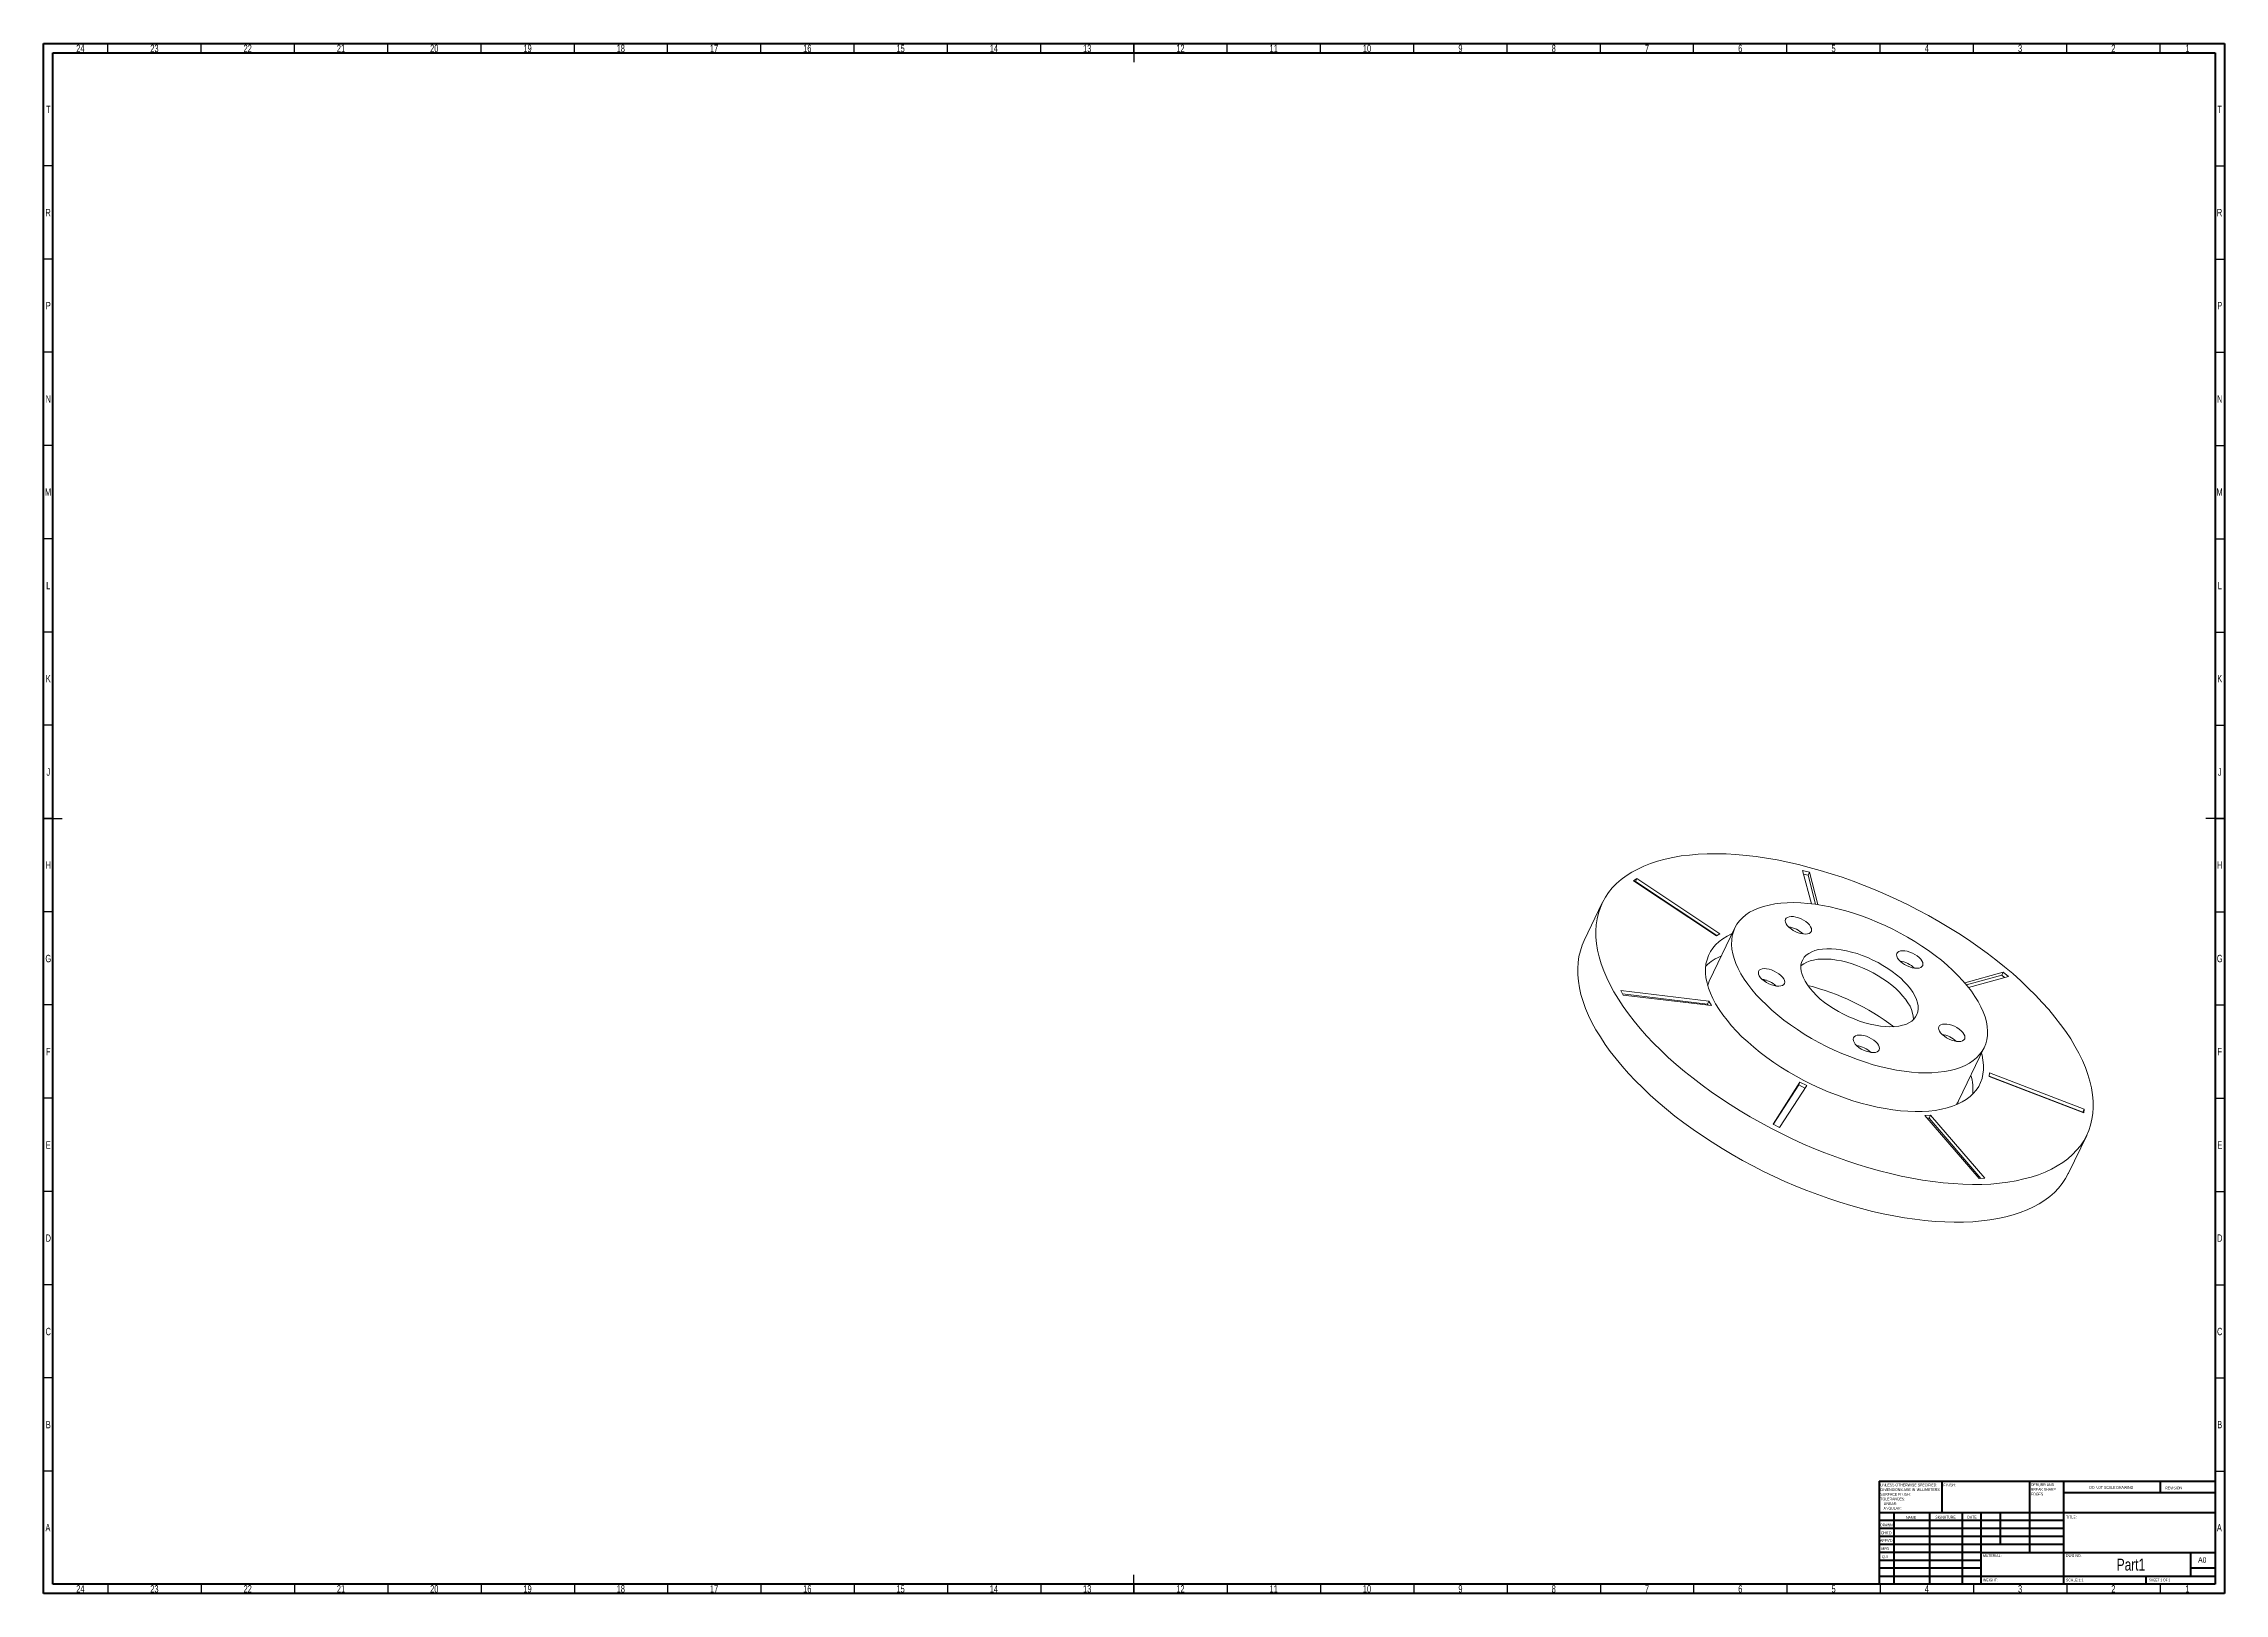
# Model space of a CAD drawing. Header units: millimetres. Extents: x 15 to 1184, y 5 to 836.
import ezdxf

# ---------------------------------------------------------------- set-up
doc = ezdxf.new("R2010")
doc.units = ezdxf.units.MM
doc.styles.add('SLDTEXTSTYLE0', font='TXT', dxfattribs={"width": 0.75})
doc.styles.add('SLDTEXTSTYLE1', font='TXT', dxfattribs={"width": 0.686449})
doc.styles.add('SLDTEXTSTYLE2', font='TXT', dxfattribs={"width": 0.6875})

# ---------------------------------------------------------------- blocks, each defined once
blk = doc.blocks.new('SW_NOTE_0')
at = {"color": 0, "linetype": 'Continuous', "lineweight": 0, "char_height": 1.5, "attachment_point": 1, "style": 'SLDTEXTSTYLE0'}
for s, insert in [('UNLESS OTHERWISE SPECIFIED:', (0, 1.9)), ('TOLERANCES:', (0, -5.6)), ('DIMENSIONS ARE IN MILLIMETERS', (0, -0.6)), ('SURFACE FINISH:', (0, -3.1)), ('ANGULAR:', (1.7, -10.6)), ('LINEAR:', (1.7, -8.1))]:
    blk.add_mtext(s, dxfattribs=dict(at, insert=insert))
blk = doc.blocks.new('SW_NOTE_1')
at = {"color": 0, "linetype": 'Continuous', "lineweight": 0, "char_height": 1.5, "attachment_point": 1, "style": 'SLDTEXTSTYLE0'}
for s, insert in [('DEBURR AND', (0, 1.9)), ('BREAK SHARP', (0, -0.6)), ('EDGES', (0, -3.1))]:
    blk.add_mtext(s, dxfattribs=dict(at, insert=insert))

msp = doc.modelspace()

# ---------------------------------------------------------------- linework, layer by layer
at = {"color": 7, "linetype": 'Continuous', "lineweight": 60}
for p, q in [((15, 5), (15, 836)), ((15, 836), (1184, 836)), ((20, 10), (20, 831)), ((20, 831), (1179, 831)), ((1179, 831), (1179, 10)), ((1184, 836), (1184, 5)), ((1184, 5), (15, 5)), ((1179, 10), (20, 10))]:
    msp.add_line(p, q, dxfattribs=at)
at = {"color": 7, "linetype": 'Continuous', "lineweight": 30}
for p, q in [((49.5, 831), (49.5, 836)), ((99.5, 831), (99.5, 836)), ((149.5, 831), (149.5, 836)), ((199.5, 831), (199.5, 836)), ((249.5, 831), (249.5, 836)), ((299.5, 831), (299.5, 836)), ((349.5, 831), (349.5, 836)), ((399.5, 831), (399.5, 836)), ((449.5, 831), (449.5, 836)), ((499.5, 831), (499.5, 836)), ((549.5, 831), (549.5, 836)), ((599.5, 836), (599.5, 826)), ((599.5, 831), (599.5, 836)), ((649.5, 831), (649.5, 836)), ((699.5, 831), (699.5, 836)), ((749.5, 831), (749.5, 836)), ((799.5, 831), (799.5, 836)), ((849.5, 831), (849.5, 836)), ((899.5, 831), (899.5, 836)), ((949.5, 831), (949.5, 836)), ((999.5, 831), (999.5, 836)), ((1049.5, 831), (1049.5, 836)), ((1099.5, 831), (1099.5, 836)), ((1149.5, 831), (1149.5, 836)), ((20, 770.5), (15, 770.5)), ((1179, 770.5), (1184, 770.5)), ((20, 720.5), (15, 720.5)), ((1179, 720.5), (1184, 720.5)), ((20, 670.5), (15, 670.5)), ((1179, 670.5), (1184, 670.5)), ((20, 620.5), (15, 620.5)), ((1179, 620.5), (1184, 620.5)), ((20, 570.5), (15, 570.5)), ((1179, 570.5), (1184, 570.5)), ((20, 520.5), (15, 520.5)), ((1179, 520.5), (1184, 520.5)), ((20, 470.5), (15, 470.5)), ((1179, 470.5), (1184, 470.5)), ((15, 420.5), (25, 420.5)), ((20, 420.5), (15, 420.5)), ((1184, 420.5), (1174, 420.5)), ((1179, 420.5), (1184, 420.5)), ((20, 370.5), (15, 370.5)), ((1179, 370.5), (1184, 370.5)), ((20, 320.5), (15, 320.5)), ((1179, 320.5), (1184, 320.5)), ((20, 270.5), (15, 270.5)), ((1179, 270.5), (1184, 270.5)), ((20, 220.5), (15, 220.5)), ((1179, 220.5), (1184, 220.5)), ((20, 170.5), (15, 170.5)), ((1179, 170.5), (1184, 170.5)), ((20, 120.5), (15, 120.5)), ((1179, 120.5), (1184, 120.5)), ((20, 70.5), (15, 70.5)), ((1179, 70.5), (1184, 70.5)), ((599.5, 5), (599.5, 15)), ((49.5, 10), (49.5, 5)), ((99.5, 10), (99.5, 5)), ((149.5, 10), (149.5, 5)), ((199.5, 10), (199.5, 5)), ((249.5, 10), (249.5, 5)), ((299.5, 10), (299.5, 5)), ((349.5, 10), (349.5, 5)), ((399.5, 10), (399.5, 5)), ((449.5, 10), (449.5, 5)), ((499.5, 10), (499.5, 5)), ((549.5, 10), (549.5, 5)), ((599.5, 10), (599.5, 5)), ((649.5, 10), (649.5, 5)), ((699.5, 10), (699.5, 5)), ((749.5, 10), (749.5, 5)), ((799.5, 10), (799.5, 5)), ((849.5, 10), (849.5, 5)), ((899.5, 10), (899.5, 5)), ((949.5, 10), (949.5, 5)), ((999.5, 10), (999.5, 5)), ((1049.5, 10), (1049.5, 5)), ((1099.5, 10), (1099.5, 5)), ((1149.5, 10), (1149.5, 5))]:
    msp.add_line(p, q, dxfattribs=at)
at = {"color": 7, "linetype": 'Continuous', "lineweight": 15}
for p, q in [((869.1, 388.3), (867.3, 387.1)), ((867.3, 387.1), (911.7, 357.5)), ((868.4, 386.7), (868.1, 386.6)), ((868.4, 386.7), (869.1, 388.3)), ((911.9, 357.7), (868.4, 386.7)), ((913.5, 358.7), (869.1, 388.3)), ((957.9, 392.6), (962.6, 374.8)), ((961.6, 391.7), (957.9, 392.6)), ((960.8, 390.1), (958.4, 390.7)), ((960.8, 390.1), (961.6, 391.7)), ((964.9, 374.5), (960.8, 390.1)), ((966.1, 374.3), (961.6, 391.7)), ((850.5, 375.2), (840.8, 355)), ((921.6, 361.8), (907.9, 333.2)), ((911.7, 357.5), (913.5, 358.7)), ((907.6, 322.6), (860.4, 328.2)), ((860.4, 328.2), (861.8, 325.7)), ((1065.5, 338.1), (1044.8, 332.4)), ((1064.7, 336.5), (1045.7, 331.3)), ((1046.9, 329.8), (1068.2, 335.8)), ((1064.7, 336.5), (1065.5, 338.1)), ((1066.2, 335.2), (1064.7, 336.5)), ((1068.2, 335.8), (1065.5, 338.1)), ((906.9, 321), (861.4, 326.4)), ((861.8, 325.7), (909, 320.2)), ((906.9, 321), (907.6, 322.6)), ((907.2, 320.4), (906.9, 321)), ((909, 320.2), (907.6, 322.6)), ((1041.5, 269.1), (1055.3, 297.7)), ((1058.1, 284.2), (1057.9, 282.2)), ((1108.2, 263.1), (1057.9, 282.4)), ((1057.9, 282.2), (1108.7, 262.7)), ((1108.9, 264.7), (1058.1, 284.2)), ((956.5, 279.2), (942.1, 256.6)), ((955.8, 277.7), (942.2, 256.5)), ((945.6, 254.8), (960.1, 277.4)), ((955.8, 277.7), (956.5, 279.2)), ((959.1, 275.9), (955.8, 277.7)), ((960.1, 277.4), (956.5, 279.2)), ((1026.4, 261.4), (1023.4, 261.2)), ((1023.4, 261.2), (1052.5, 227.4)), ((1025.7, 259.8), (1024.7, 259.8)), ((1025.7, 259.8), (1026.4, 261.4)), ((1053.5, 227.5), (1025.7, 259.8)), ((1055.6, 227.6), (1026.4, 261.4)), ((1108.1, 262.9), (1108.2, 263.1)), ((1108.2, 263.1), (1108.9, 264.7)), ((1108.7, 262.7), (1108.9, 264.7)), ((942.1, 256.6), (945.6, 254.8)), ((1100.5, 230.4), (1110.2, 250.6)), ((1052.5, 227.4), (1055.6, 227.6))]:
    msp.add_line(p, q, dxfattribs=at)
at = {"color": 7, "linetype": 'Continuous', "lineweight": 40}
for p, q in [((999, 65.2), (1179, 65.2)), ((999, 65.2), (999, 10)), ((1032.8, 48.2), (1032.8, 65.2)), ((1079.6, 65.2), (1079.6, 27)), ((1097.8, 65.2), (1097.8, 10)), ((1179, 58.9), (1097.8, 58.9)), ((1149.8, 58.9), (1149.8, 65.2)), ((1179, 48.2), (999, 48.2)), ((1006.8, 48.2), (1006.8, 10)), ((1026, 48.2), (1026, 10)), ((1043.4, 48.2), (1043.4, 10)), ((1053.6, 10), (1053.6, 48.2)), ((1064, 31.2), (1064, 48.2)), ((1097.8, 44), (999, 44)), ((1097.8, 39.8), (999, 39.8)), ((1097.8, 35.5), (999, 35.5)), ((1097.8, 31.2), (999, 31.2)), ((1053.6, 27), (999, 27)), ((1053.6, 27), (1179, 27)), ((1166, 14.2), (1166, 27)), ((1053.6, 22.7), (999, 22.7)), ((1053.6, 18.5), (999, 18.5)), ((999, 14.2), (1179, 14.2)), ((1142, 10), (1142, 14.2)), ((1179, 18.5), (1166, 18.5))]:
    msp.add_line(p, q, dxfattribs=at)
at = {"color": 7, "linetype": 'Continuous', "lineweight": 15, "flags": 128}
for points in [[(1103.9, 298.4), (1101.6, 302.3), (1099, 306.2), (1096.2, 310.1), (1093.2, 314), (1089.9, 318), (1086.4, 321.9), (1082.8, 325.8), (1078.9, 329.6), (1074.8, 333.5), (1070.6, 337.3), (1066.1, 341), (1061.5, 344.7), (1056.8, 348.3), (1051.9, 351.9), (1046.8, 355.4), (1041.6, 358.8), (1036.3, 362.1), (1030.9, 365.3), (1025.4, 368.4), (1019.8, 371.4), (1014.2, 374.3), (1008.4, 377.1), (1002.6, 379.7), (996.8, 382.2), (990.9, 384.6), (985, 386.9), (979.2, 389), (973.3, 390.9), (967.4, 392.7), (961.5, 394.3), (955.7, 395.8), (949.9, 397.1), (944.2, 398.3), (938.6, 399.3), (933, 400.1), (927.6, 400.7), (922.2, 401.2), (916.9, 401.5), (911.8, 401.6), (906.8, 401.6), (902, 401.3), (897.3, 400.9), (892.8, 400.4), (888.4, 399.6), (884.2, 398.7), (880.2, 397.6), (876.4, 396.4), (872.8, 395), (869.5, 393.4), (866.3, 391.7), (863.4, 389.8), (860.6, 387.8), (858.2, 385.6), (855.9, 383.3), (853.9, 380.9), (852.2, 378.3), (850.7, 375.5), (849.5, 372.7), (848.5, 369.8), (847.7, 366.7), (847.3, 363.5), (847.1, 360.2), (847.1, 356.9), (847.4, 353.4), (848, 349.9), (848.8, 346.3), (849.9, 342.6), (851.3, 338.9), (852.9, 335.1), (854.7, 331.3), (856.8, 327.5), (859.2, 323.6), (861.7, 319.7), (864.5, 315.8), (867.6, 311.8), (870.8, 307.9), (874.3, 304), (878, 300.1), (881.9, 296.2), (885.9, 292.4), (890.2, 288.6), (894.6, 284.9), (899.2, 281.2), (904, 277.5), (908.9, 274), (913.9, 270.5), (919.1, 267.1), (924.4, 263.8), (929.8, 260.6), (935.3, 257.5), (940.9, 254.4), (946.6, 251.6), (952.3, 248.8), (958.1, 246.1), (963.9, 243.6), (969.8, 241.2), (975.7, 239), (981.6, 236.9), (987.5, 235), (993.4, 233.2), (999.2, 231.5), (1005, 230.1), (1010.8, 228.8), (1016.5, 227.6), (1022.2, 226.6), (1027.7, 225.8), (1033.2, 225.2), (1038.6, 224.7), (1043.8, 224.4), (1048.9, 224.3), (1053.9, 224.3), (1058.8, 224.5), (1063.5, 224.9), (1068, 225.5), (1072.3, 226.2), (1076.5, 227.2), (1080.5, 228.2), (1084.3, 229.5), (1087.9, 230.9), (1091.3, 232.4), (1094.4, 234.2), (1097.4, 236), (1100.1, 238.1), (1102.6, 240.3), (1104.8, 242.6), (1106.8, 245), (1108.6, 247.6), (1110, 250.3), (1111.3, 253.2), (1112.3, 256.1), (1113, 259.2), (1113.5, 262.4), (1113.7, 265.6), (1113.6, 269), (1113.3, 272.4), (1112.7, 276), (1111.9, 279.6), (1110.8, 283.2), (1109.5, 287), (1107.9, 290.7), (1106, 294.6), (1103.9, 298.4)], [(1052, 322.3), (1050.3, 325.1), (1048.4, 327.9), (1046.2, 330.7), (1043.8, 333.5), (1041.2, 336.3), (1038.4, 339), (1035.4, 341.8), (1032.3, 344.5), (1028.9, 347.1), (1025.4, 349.7), (1021.8, 352.1), (1018.1, 354.6), (1014.2, 356.9), (1010.2, 359.1), (1006.2, 361.2), (1002.1, 363.1), (997.9, 365), (993.7, 366.7), (989.5, 368.3), (985.2, 369.7), (981, 371), (976.8, 372.1), (972.7, 373.1), (968.6, 373.9), (964.6, 374.5), (960.7, 375), (956.9, 375.3), (953.2, 375.4), (949.6, 375.3), (946.2, 375.1), (943, 374.7), (939.9, 374.1), (937, 373.4), (934.3, 372.5), (931.8, 371.4), (929.5, 370.2), (927.5, 368.8), (925.7, 367.3), (924.1, 365.6), (922.7, 363.8), (921.6, 361.9), (920.8, 359.8), (920.2, 357.6), (919.9, 355.4), (919.8, 353), (920, 350.5), (920.5, 348), (921.2, 345.4), (922.2, 342.7), (923.4, 340), (924.8, 337.2), (926.6, 334.4), (928.5, 331.6), (930.7, 328.8), (933.1, 326), (935.7, 323.2), (938.5, 320.5), (941.4, 317.7), (944.6, 315), (947.9, 312.4), (951.4, 309.8), (955.1, 307.3), (958.8, 304.9), (962.7, 302.6), (966.6, 300.4), (970.7, 298.3), (974.8, 296.3), (979, 294.5), (983.2, 292.8), (987.4, 291.2), (991.6, 289.8), (995.8, 288.5), (1000, 287.4), (1004.2, 286.4), (1008.2, 285.6), (1012.3, 285), (1016.2, 284.5), (1020, 284.2), (1023.7, 284.1), (1027.2, 284.2), (1030.6, 284.4), (1033.9, 284.8), (1037, 285.4), (1039.9, 286.1), (1042.6, 287), (1045.1, 288.1), (1047.3, 289.3), (1049.4, 290.7), (1051.2, 292.2), (1052.8, 293.9), (1054.1, 295.7), (1055.2, 297.6), (1056.1, 299.7), (1056.7, 301.9), (1057, 304.1), (1057.1, 306.5), (1056.9, 309), (1056.4, 311.5), (1055.7, 314.1), (1054.7, 316.8), (1053.5, 319.5), (1052, 322.3)], [(949.1, 364), (948.7, 364.9), (948.6, 365.7), (948.7, 366.5), (949.1, 367.1), (949.8, 367.5), (950.7, 367.8), (951.8, 367.9), (953, 367.9), (954.3, 367.6), (955.7, 367.2), (957.1, 366.7), (958.4, 366), (959.6, 365.2), (960.7, 364.3), (961.6, 363.4), (962.2, 362.5), (962.6, 361.6), (962.7, 360.7), (962.6, 360), (962.2, 359.4), (961.5, 358.9), (960.6, 358.6), (959.5, 358.5), (958.3, 358.6), (957, 358.8), (955.6, 359.2), (954.2, 359.8), (952.9, 360.5), (951.7, 361.3), (950.6, 362.2), (949.7, 363.1), (949.1, 364)], [(840.8, 355), (839.8, 352.5), (838.8, 349.5), (838, 346.5), (837.6, 343.3), (837.4, 340), (837.4, 336.7), (837.7, 333.2), (838.3, 329.7), (839.1, 326.1), (840.2, 322.4), (841.6, 318.7), (843.2, 314.9), (845, 311.1), (847.1, 307.2), (849.5, 303.4), (852, 299.4), (854.8, 295.5), (857.9, 291.6), (861.1, 287.7), (864.6, 283.8), (868.3, 279.9), (872.2, 276), (876.2, 272.2), (880.5, 268.4), (884.9, 264.6), (889.5, 260.9), (894.3, 257.3), (899.2, 253.8), (904.2, 250.3), (909.4, 246.9), (914.7, 243.6), (920.1, 240.3), (925.6, 237.2), (931.2, 234.2), (936.9, 231.3), (942.6, 228.6), (948.4, 225.9), (954.2, 223.4), (960.1, 221), (966, 218.8), (971.9, 216.7), (977.8, 214.7), (983.7, 213), (989.5, 211.3), (995.3, 209.8), (1001.1, 208.5), (1006.8, 207.4), (1012.5, 206.4), (1018, 205.6), (1023.5, 204.9), (1028.9, 204.5), (1034.1, 204.2), (1039.2, 204), (1044.2, 204.1), (1049.1, 204.3), (1053.8, 204.7), (1058.3, 205.3), (1062.6, 206), (1066.8, 206.9), (1070.8, 208), (1074.6, 209.2), (1078.2, 210.7), (1081.6, 212.2), (1084.7, 213.9), (1087.7, 215.8), (1090.4, 217.9), (1092.9, 220), (1095.1, 222.3), (1097.1, 224.8), (1098.8, 227.4), (1100.3, 230.1), (1100.5, 230.4)], [(920.1, 358.8), (919.8, 358.6), (917.4, 357.4), (915.1, 356), (913.1, 354.5), (911.3, 352.8), (909.8, 351), (908.5, 349.1), (907.4, 347), (906.7, 344.8), (906.1, 342.5), (905.9, 340.1), (905.9, 337.6), (906.1, 335), (906.7, 332.3), (907.4, 329.6), (908.5, 326.8), (909.8, 323.9), (911.3, 321.1), (913.1, 318.1), (915.1, 315.2), (917.4, 312.3), (919.8, 309.3), (922.5, 306.4), (925.4, 303.5), (928.5, 300.7), (931.7, 297.8), (935.1, 295.1), (938.7, 292.4), (942.5, 289.7), (946.3, 287.2), (950.3, 284.7), (954.4, 282.3), (958.6, 280.1), (962.9, 277.9), (967.2, 275.9), (971.6, 274), (976, 272.3), (980.4, 270.7), (984.8, 269.2), (989.2, 267.9), (993.6, 266.8), (997.9, 265.8), (1002.1, 265), (1006.3, 264.3), (1010.4, 263.8), (1014.4, 263.5), (1018.3, 263.4), (1022, 263.4), (1025.6, 263.6), (1029, 264), (1032.3, 264.6), (1035.4, 265.3), (1038.2, 266.2), (1040.9, 267.3), (1043.4, 268.5), (1045.6, 269.9), (1047.7, 271.4), (1049.4, 273.1), (1051, 274.9), (1052.3, 276.8), (1053.3, 278.9), (1054.1, 281.1), (1054.6, 283.4), (1054.9, 285.8), (1054.9, 288.3), (1054.6, 290.9), (1054.1, 293.6), (1053.8, 294.6)], [(934.7, 336.1), (934.3, 337), (934.2, 337.8), (934.3, 338.5), (934.7, 339.1), (935.4, 339.6), (936.3, 339.9), (937.4, 340), (938.6, 339.9), (939.9, 339.7), (941.3, 339.3), (942.7, 338.7), (944, 338), (945.2, 337.2), (946.3, 336.4), (947.2, 335.4), (947.8, 334.5), (948.2, 333.6), (948.3, 332.8), (948.2, 332.1), (947.8, 331.5), (947.1, 331), (946.2, 330.7), (945.1, 330.6), (943.9, 330.6), (942.6, 330.9), (941.2, 331.3), (939.8, 331.9), (938.5, 332.6), (937.3, 333.4), (936.2, 334.2), (935.3, 335.1), (934.7, 336.1)], [(959.3, 333.2), (958.3, 335), (957.6, 336.9), (957.2, 338.6), (957, 340.3), (957, 341.9), (957.4, 343.4), (958, 344.8), (958.8, 346.1), (959.9, 347.2), (961.2, 348.2), (962.8, 349), (964.5, 349.7), (966.5, 350.2), (968.6, 350.5), (970.9, 350.7), (973.4, 350.7), (975.9, 350.5), (978.6, 350.1), (981.4, 349.6), (984.2, 348.9), (987.1, 348.1), (989.9, 347.1), (992.8, 345.9), (995.6, 344.6), (998.4, 343.2), (1001, 341.7), (1003.6, 340.1), (1006, 338.4), (1008.3, 336.7), (1010.5, 334.8), (1012.4, 333), (1014.2, 331.1), (1015.7, 329.2), (1017, 327.3), (1018.1, 325.4), (1018.9, 323.5), (1019.5, 321.7), (1019.8, 320), (1019.9, 318.4), (1019.7, 316.8), (1019.2, 315.4), (1018.5, 314.1), (1017.6, 312.9), (1016.4, 311.8), (1014.9, 310.9), (1013.3, 310.1), (1011.4, 309.6), (1009.4, 309.1), (1007.1, 308.9), (1004.7, 308.8), (1002.2, 308.9), (999.6, 309.2), (996.9, 309.6), (994.1, 310.2), (991.2, 311), (988.4, 311.9), (985.5, 313), (982.7, 314.2), (979.9, 315.5), (977.2, 317), (974.5, 318.6), (972, 320.2), (969.7, 321.9), (967.4, 323.7), (965.4, 325.6), (963.5, 327.5), (961.9, 329.4), (960.5, 331.3), (959.3, 333.2)], [(957, 341.4), (957.2, 341.7), (958.6, 342.6), (960.1, 343.5), (961.9, 344.1), (963.8, 344.6), (966, 345), (968.3, 345.1), (970.7, 345.1), (973.3, 345), (976, 344.6), (978.7, 344.1), (981.6, 343.4), (984.4, 342.5), (987.3, 341.5), (990.1, 340.4), (992.9, 339.1), (995.7, 337.7), (998.4, 336.2), (1001, 334.6), (1003.4, 332.9), (1005.7, 331.1), (1007.8, 329.3), (1009.8, 327.4), (1011.5, 325.5), (1013.1, 323.6), (1014.4, 321.7), (1015.5, 319.9), (1016.3, 318), (1016.9, 316.2), (1017.2, 314.5), (1017.3, 312.9), (1017.2, 312.5)], [(1008.8, 345.7), (1008.4, 346.6), (1008.3, 347.4), (1008.4, 348.1), (1008.8, 348.7), (1009.5, 349.2), (1010.4, 349.5), (1011.5, 349.6), (1012.7, 349.5), (1014, 349.3), (1015.4, 348.9), (1016.8, 348.3), (1018.1, 347.6), (1019.3, 346.8), (1020.4, 346), (1021.3, 345), (1021.9, 344.1), (1022.3, 343.2), (1022.4, 342.4), (1022.3, 341.7), (1021.9, 341.1), (1021.2, 340.6), (1020.3, 340.3), (1019.3, 340.2), (1018, 340.2), (1016.7, 340.5), (1015.3, 340.9), (1013.9, 341.5), (1012.6, 342.2), (1011.4, 343), (1010.3, 343.8), (1009.4, 344.7), (1008.8, 345.7)], [(907.9, 333.2), (907.1, 331.2), (907, 331)], [(938.5, 333.8), (937.7, 333.8), (936.7, 333.8)], [(985.5, 300.5), (985.1, 301.3), (985, 302.2), (985.1, 302.9), (985.5, 303.5), (986.2, 304), (987.1, 304.3), (988.2, 304.4), (989.4, 304.3), (990.7, 304.1), (992.1, 303.7), (993.5, 303.1), (994.8, 302.4), (996, 301.6), (997.1, 300.8), (998, 299.8), (998.6, 298.9), (999, 298), (999.1, 297.2), (999, 296.5), (998.6, 295.9), (997.9, 295.4), (997, 295.1), (995.9, 295), (994.7, 295), (993.4, 295.3), (992, 295.7), (990.6, 296.3), (989.3, 296.9), (988.1, 297.7), (987, 298.6), (986.1, 299.5), (985.5, 300.5)], [(1031.3, 306.4), (1030.9, 307.3), (1030.8, 308.1), (1030.9, 308.8), (1031.3, 309.5), (1032, 309.9), (1032.9, 310.2), (1034, 310.3), (1035.2, 310.3), (1036.5, 310), (1037.9, 309.6), (1039.3, 309.1), (1040.6, 308.4), (1041.8, 307.6), (1042.9, 306.7), (1043.8, 305.8), (1044.4, 304.8), (1044.8, 304), (1044.9, 303.1), (1044.8, 302.4), (1044.4, 301.8), (1043.7, 301.3), (1042.8, 301), (1041.7, 300.9), (1040.5, 301), (1039.2, 301.2), (1037.8, 301.6), (1036.4, 302.2), (1035.1, 302.9), (1033.9, 303.7), (1032.8, 304.6), (1031.9, 305.5), (1031.3, 306.4)]]:
    msp.add_lwpolyline(points, dxfattribs=at)
at = {"color": 7, "linetype": 'Continuous', "lineweight": 15}
for centre, radius, start, end in [((948.4, 348.2), 14.3, 46.668, 82.0716), ((924.9, 321.9), 27.1, 112.532, 134.1416), ((1008.1, 329.9), 14.3, 46.668, 82.0716), ((934, 320.2), 14.3, 46.668, 82.0716), ((928.7, 205.2), 129.8, 53.0087, 75.7309), ((1030.6, 290.6), 14.3, 46.668, 82.0716), ((984.8, 284.6), 14.3, 46.668, 82.0716), ((1022, 275.2), 27.2, 354.626, 16.1795), ((1025.6, 276.7), 17.6, 326.7718, 334.3573)]:
    msp.add_arc(centre, radius, start, end, dxfattribs=at)

# ---------------------------------------------------------------- block references
at = {"color": 7, "linetype": 'Continuous', "lineweight": 0}
for name, p in [('SW_NOTE_0', (999.6, 62)), ('SW_NOTE_1', (1080.3, 62.1))]:
    msp.add_blockref(name, p, dxfattribs=at)

# ---------------------------------------------------------------- texts
for s, insert, char_height, attachment_point, style in [('24', (34.7, 835.4), 3.97, 2, 'SLDTEXTSTYLE0'), ('23', (74.4, 835.4), 3.97, 2, 'SLDTEXTSTYLE0'), ('22', (124.4, 835.4), 3.97, 2, 'SLDTEXTSTYLE0'), ('21', (174.4, 835.4), 3.97, 2, 'SLDTEXTSTYLE0'), ('20', (224.4, 835.4), 3.97, 2, 'SLDTEXTSTYLE0'), ('19', (274.4, 835.4), 3.97, 2, 'SLDTEXTSTYLE0'), ('18', (324.4, 835.4), 3.97, 2, 'SLDTEXTSTYLE0'), ('17', (374.4, 835.4), 3.97, 2, 'SLDTEXTSTYLE0'), ('16', (424.4, 835.4), 3.97, 2, 'SLDTEXTSTYLE0'), ('15', (474.4, 835.4), 3.97, 2, 'SLDTEXTSTYLE0'), ('14', (524.4, 835.4), 3.97, 2, 'SLDTEXTSTYLE0'), ('13', (574.4, 835.4), 3.97, 2, 'SLDTEXTSTYLE0'), ('12', (624.4, 835.4), 3.97, 2, 'SLDTEXTSTYLE0'), ('11', (674.4, 835.4), 3.97, 2, 'SLDTEXTSTYLE0'), ('10', (724.4, 835.4), 3.97, 2, 'SLDTEXTSTYLE0'), ('9', (774.5, 835.4), 3.97, 2, 'SLDTEXTSTYLE0'), ('8', (824.5, 835.4), 3.97, 2, 'SLDTEXTSTYLE0'), ('7', (874.5, 835.4), 3.97, 2, 'SLDTEXTSTYLE0'), ('6', (924.5, 835.4), 3.97, 2, 'SLDTEXTSTYLE0'), ('5', (974.5, 835.4), 3.97, 2, 'SLDTEXTSTYLE0'), ('4', (1024.5, 835.4), 3.97, 2, 'SLDTEXTSTYLE0'), ('3', (1074.5, 835.4), 3.97, 2, 'SLDTEXTSTYLE0'), ('2', (1124.5, 835.4), 3.97, 2, 'SLDTEXTSTYLE0'), ('1', (1164.2, 835.4), 3.97, 2, 'SLDTEXTSTYLE0'), ('T', (17.5, 802.7), 3.97, 2, 'SLDTEXTSTYLE0'), ('T', (1181.5, 802.7), 3.97, 2, 'SLDTEXTSTYLE0'), ('R', (17.4, 747.4), 3.97, 2, 'SLDTEXTSTYLE0'), ('R', (1181.4, 747.4), 3.97, 2, 'SLDTEXTSTYLE0'), ('P', (17.5, 697.5), 3.97, 2, 'SLDTEXTSTYLE0'), ('P', (1181.5, 697.5), 3.97, 2, 'SLDTEXTSTYLE0'), ('N', (17.5, 647.4), 3.97, 2, 'SLDTEXTSTYLE0'), ('N', (1181.5, 647.4), 3.97, 2, 'SLDTEXTSTYLE0'), ('M', (17.4, 597.5), 3.97, 2, 'SLDTEXTSTYLE0'), ('M', (1181.4, 597.5), 3.97, 2, 'SLDTEXTSTYLE0'), ('L', (17.5, 547.4), 3.97, 2, 'SLDTEXTSTYLE0'), ('L', (1181.5, 547.4), 3.97, 2, 'SLDTEXTSTYLE0'), ('K', (17.5, 497.5), 3.97, 2, 'SLDTEXTSTYLE0'), ('K', (1181.5, 497.5), 3.97, 2, 'SLDTEXTSTYLE0'), ('J', (17.5, 447.4), 3.97, 2, 'SLDTEXTSTYLE0'), ('J', (1181.5, 447.4), 3.97, 2, 'SLDTEXTSTYLE0'), ('H', (17.5, 397.5), 3.97, 2, 'SLDTEXTSTYLE0'), ('H', (1181.5, 397.5), 3.97, 2, 'SLDTEXTSTYLE0'), ('G', (17.5, 347.4), 3.97, 2, 'SLDTEXTSTYLE0'), ('G', (1181.5, 347.4), 3.97, 2, 'SLDTEXTSTYLE0'), ('F', (17.5, 297.5), 3.97, 2, 'SLDTEXTSTYLE0'), ('F', (1181.5, 297.5), 3.97, 2, 'SLDTEXTSTYLE0'), ('E', (17.5, 247.4), 3.97, 2, 'SLDTEXTSTYLE0'), ('E', (1181.5, 247.4), 3.97, 2, 'SLDTEXTSTYLE0'), ('D', (17.5, 197.5), 3.97, 2, 'SLDTEXTSTYLE0'), ('D', (1181.5, 197.5), 3.97, 2, 'SLDTEXTSTYLE0'), ('C', (17.5, 147.4), 3.97, 2, 'SLDTEXTSTYLE0'), ('C', (1181.5, 147.4), 3.97, 2, 'SLDTEXTSTYLE0'), ('B', (17.5, 97.5), 3.97, 2, 'SLDTEXTSTYLE0'), ('B', (1181.5, 97.5), 3.97, 2, 'SLDTEXTSTYLE0'), ('FINISH:', (1033.4, 63.9), 1.5, 1, 'SLDTEXTSTYLE0'), ('DO NOT SCALE DRAWING', (1111.6, 62.5), 1.5, 1, 'SLDTEXTSTYLE0'), ('REVISION', (1152.3, 62.3), 1.5, 1, 'SLDTEXTSTYLE0'), ('A', (17.3, 42.2), 3.97, 2, 'SLDTEXTSTYLE0'), ('DRAWN', (999.6, 42.4), 1.5, 1, 'SLDTEXTSTYLE1'), ("CHK'D", (999.9, 38.2), 1.5, 1, 'SLDTEXTSTYLE0'), ('NAME', (1013.3, 46.5), 1.5, 1, 'SLDTEXTSTYLE0'), ('SIGNATURE', (1029, 46.6), 1.5, 1, 'SLDTEXTSTYLE0'), ('DATE', (1046.2, 46.6), 1.5, 1, 'SLDTEXTSTYLE0'), ('TITLE:', (1099.1, 46.6), 1.5, 1, 'SLDTEXTSTYLE0'), ('A', (1181.3, 42.2), 3.97, 2, 'SLDTEXTSTYLE0'), ("APPV'D", (999.4, 34.1), 1.5, 1, 'SLDTEXTSTYLE0'), ('MFG', (1000.1, 29.7), 1.5, 1, 'SLDTEXTSTYLE0'), ('Q.A', (1000.5, 25.5), 1.5, 1, 'SLDTEXTSTYLE0'), ('MATERIAL:', (1054.6, 26), 1.5, 1, 'SLDTEXTSTYLE0'), ('DWG NO.', (1099, 26), 1.5, 1, 'SLDTEXTSTYLE0'), ('Part1', (1133.9, 23.6), 6.35, 2, 'SLDTEXTSTYLE0'), ('A0', (1169.9, 24.4), 2.91, 1, 'SLDTEXTSTYLE0'), ('WEIGHT:', (1054.6, 12.9), 1.5, 1, 'SLDTEXTSTYLE0'), ('SCALE:1:1', (1099.1, 12.9), 1.5, 1, 'SLDTEXTSTYLE0'), ('SHEET 1 OF 1', (1143.5, 12.9), 1.5, 1, 'SLDTEXTSTYLE2'), ('24', (34.7, 9.4), 3.97, 2, 'SLDTEXTSTYLE0'), ('23', (74.4, 9.4), 3.97, 2, 'SLDTEXTSTYLE0'), ('22', (124.4, 9.4), 3.97, 2, 'SLDTEXTSTYLE0'), ('21', (174.4, 9.4), 3.97, 2, 'SLDTEXTSTYLE0'), ('20', (224.4, 9.4), 3.97, 2, 'SLDTEXTSTYLE0'), ('19', (274.4, 9.4), 3.97, 2, 'SLDTEXTSTYLE0'), ('18', (324.4, 9.4), 3.97, 2, 'SLDTEXTSTYLE0'), ('17', (374.4, 9.4), 3.97, 2, 'SLDTEXTSTYLE0'), ('16', (424.4, 9.4), 3.97, 2, 'SLDTEXTSTYLE0'), ('15', (474.4, 9.4), 3.97, 2, 'SLDTEXTSTYLE0'), ('14', (524.4, 9.4), 3.97, 2, 'SLDTEXTSTYLE0'), ('13', (574.4, 9.4), 3.97, 2, 'SLDTEXTSTYLE0'), ('12', (624.4, 9.4), 3.97, 2, 'SLDTEXTSTYLE0'), ('11', (674.4, 9.4), 3.97, 2, 'SLDTEXTSTYLE0'), ('10', (724.4, 9.4), 3.97, 2, 'SLDTEXTSTYLE0'), ('9', (774.5, 9.4), 3.97, 2, 'SLDTEXTSTYLE0'), ('8', (824.5, 9.4), 3.97, 2, 'SLDTEXTSTYLE0'), ('7', (874.5, 9.4), 3.97, 2, 'SLDTEXTSTYLE0'), ('6', (924.5, 9.4), 3.97, 2, 'SLDTEXTSTYLE0'), ('5', (974.5, 9.4), 3.97, 2, 'SLDTEXTSTYLE0'), ('4', (1024.5, 9.4), 3.97, 2, 'SLDTEXTSTYLE0'), ('3', (1074.5, 9.4), 3.97, 2, 'SLDTEXTSTYLE0'), ('2', (1124.5, 9.4), 3.97, 2, 'SLDTEXTSTYLE0'), ('1', (1164.2, 9.4), 3.97, 2, 'SLDTEXTSTYLE0')]:
    msp.add_mtext(s, dxfattribs=dict(at, insert=insert, char_height=char_height, attachment_point=attachment_point, style=style))

doc.saveas('drawing.dxf')
